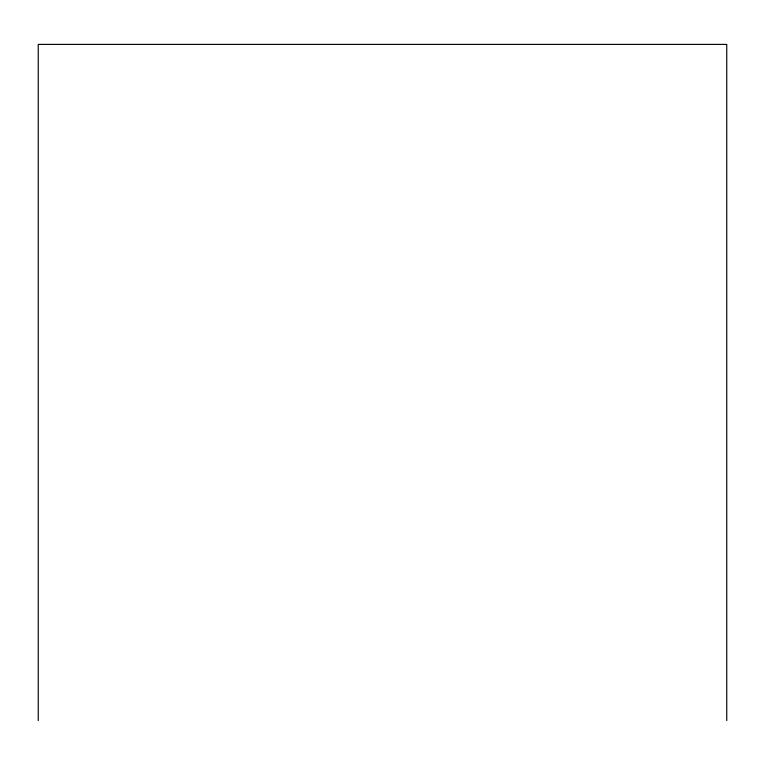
<?xml version="1.0" encoding="UTF-8"?>
<svg xmlns="http://www.w3.org/2000/svg" width="765" height="765" viewBox="0 0 765 765"><rect width="100%" height="100%" fill="white"/><g stroke="black" fill="none" stroke-linecap="round" stroke-linejoin="round"><path stroke-width="1.15" d="M726.75 720.592L726.75 44.408L38.25 44.408L38.25 720.592"/></g></svg>
